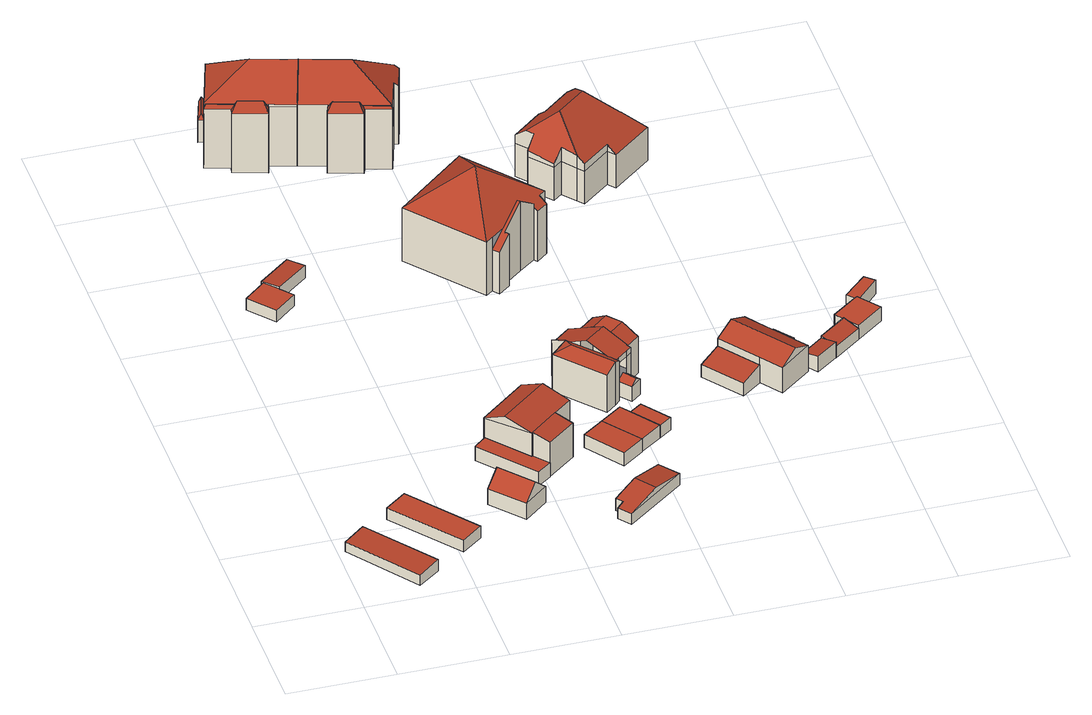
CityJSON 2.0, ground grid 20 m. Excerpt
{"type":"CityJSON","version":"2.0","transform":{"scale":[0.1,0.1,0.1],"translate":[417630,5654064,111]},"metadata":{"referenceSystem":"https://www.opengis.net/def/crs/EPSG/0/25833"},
"CityObjects":{
"building1":{"type":"Building","attributes":{"Dachtyp_tdc":"tdcPolyFlatRoof","Gemeindeschluessel":14612000,"Dachneigung":3.38,"QualitaetDacherkennung":77,"Geometrietyp2DReferenz":"3000","measuredHeight":2.49,"function":"31001_2463","roofType":"2100"},"geometry":[{"type":"Solid","lod":"2","boundaries":[[[[0,1,2,3]],[[1,4,5,2]],[[4,6,7,5]],[[6,0,3,7]],[[6,4,1,0]],[[3,2,5,7]]]],"semantics":{"surfaces":[{"type":"WallSurface"},{"type":"RoofSurface"},{"type":"GroundSurface"}],"values":[[0,0,0,0,1,2]]}}]},
"building2":{"type":"Building","attributes":{"Dachtyp_tdc":"tdcPolyFlatRoof","Gemeindeschluessel":14612000,"Dachneigung":0,"QualitaetDacherkennung":87,"Geometrietyp2DReferenz":"3000","measuredHeight":2.52,"function":"31001_2463","roofType":"1000"},"geometry":[{"type":"Solid","lod":"2","boundaries":[[[[8,9,10,11]],[[9,12,13,10]],[[12,14,15,13]],[[14,8,11,15]],[[14,12,9,8]],[[11,10,13,15]]]],"semantics":{"surfaces":[{"type":"WallSurface"},{"type":"RoofSurface"},{"type":"GroundSurface"}],"values":[[0,0,0,0,1,2]]}}]},
"building3":{"type":"Building","attributes":{"Dachtyp_tdc":"tdcPolyFlatRoof","Gemeindeschluessel":14612000,"Dachneigung":0,"QualitaetDacherkennung":75,"Geometrietyp2DReferenz":"3000","measuredHeight":2.41,"function":"31001_9998","roofType":"1000"},"geometry":[{"type":"Solid","lod":"2","boundaries":[[[[16,17,18,19]],[[17,20,21,18]],[[20,22,23,21]],[[20,17,16,24,22]],[[23,25,19,18,21]],[[22,24,25,23]],[[24,16,19,25]]]],"semantics":{"surfaces":[{"type":"WallSurface"},{"type":"RoofSurface"},{"type":"GroundSurface"}],"values":[[0,0,0,1,2,0,0]]}}]},
"building4":{"type":"Building","attributes":{"Dachtyp_tdc":"tdcPolyFlatRoof","Gemeindeschluessel":14612000,"Dachneigung":3.96,"QualitaetDacherkennung":80,"Geometrietyp2DReferenz":"3000","measuredHeight":2.7,"function":"31001_9998","roofType":"2100"},"geometry":[{"type":"Solid","lod":"2","boundaries":[[[[26,27,28,29]],[[27,30,31,28]],[[30,32,33,31]],[[32,34,35,33]],[[34,26,29,35]],[[34,32,30,27,26]],[[29,28,31,33,35]]]],"semantics":{"surfaces":[{"type":"WallSurface"},{"type":"RoofSurface"},{"type":"GroundSurface"}],"values":[[0,0,0,0,0,1,2]]}}]},
"building5":{"type":"Building","attributes":{"Dachtyp_tdc":"tdcGableRoof","Gemeindeschluessel":14612000,"Dachneigung":43.44,"QualitaetDacherkennung":69,"Geometrietyp2DReferenz":"3000","measuredHeight":6.23,"function":"31001_9998","roofType":"3100"},"geometry":[{"type":"Solid","lod":"2","boundaries":[[[[36,37,38,39]],[[37,40,41,38]],[[40,42,43,41]],[[42,36,39,43]],[[40,37,44]],[[36,42,45]],[[37,36,45,44]],[[42,40,44,45]],[[39,38,41,43]]]],"semantics":{"surfaces":[{"type":"WallSurface"},{"type":"RoofSurface"},{"type":"GroundSurface"}],"values":[[0,0,0,0,0,0,1,1,2]]}}]},
"building6":{"type":"Building","attributes":{"Dachtyp_tdc":"tdcPolyFlatRoof","Gemeindeschluessel":14612000,"Dachneigung":0,"QualitaetDacherkennung":0,"Geometrietyp2DReferenz":"3000","BezugspunktDach":"2000","measuredHeight":3,"function":"31001_9998"},"geometry":[{"type":"MultiSurface","lod":"2","boundaries":[[[46,47,48,49,50,51]],[[51,50,52,53]],[[50,49,54,52]],[[49,48,55,54]],[[48,47,56,55]],[[47,46,57,56]],[[46,51,53,57]],[[53,52,54,55,56,57]]],"semantics":{"surfaces":[{"type":"RoofSurface"},{"type":"WallSurface"},{"type":"GroundSurface"}],"values":[0,1,1,1,1,1,1,2]}}]},
"building7":{"type":"Building","attributes":{"Gemeindeschluessel":14612000,"Geometrietyp2DReferenz":"3000","function":"31001_9998","roofType":"9999"},"children":["building7-1","building7-2"]},
"building7-1":{"type":"BuildingPart","attributes":{"Dachtyp_tdc":"tdcGableRoof","Dachneigung":13.46,"QualitaetDacherkennung":62,"Geometrietyp2DReferenz":"3000","measuredHeight":9.12,"roofType":"3100"},"parents":["building7"],"geometry":[{"type":"MultiSurface","lod":"2","boundaries":[[[58,59,60,61]],[[59,62,63,60]],[[64,65,66,67]],[[65,68,69,66]],[[68,70,71,69]],[[70,58,61,71]],[[58,70,72,73,74]],[[65,64,62,59,74,73]],[[68,72,70]],[[65,73,72,68]],[[58,74,59]],[[61,60,63,67,66,69,71]]],"semantics":{"surfaces":[{"type":"WallSurface"},{"type":"RoofSurface"},{"type":"GroundSurface"}],"values":[0,0,0,0,0,0,1,1,0,0,0,2]}}]},
"building7-2":{"type":"BuildingPart","attributes":{"Dachtyp_tdc":"tdcPolyFlatRoof","Dachneigung":9.99,"QualitaetDacherkennung":73,"Geometrietyp2DReferenz":"3000","measuredHeight":7.89,"roofType":"2100"},"parents":["building7"],"geometry":[{"type":"MultiSurface","lod":"2","boundaries":[[[75,76,77,63,62]],[[76,78,79,77]],[[78,80,64,67,79]],[[80,78,76,75]],[[63,77,79,67]]],"semantics":{"surfaces":[{"type":"WallSurface"},{"type":"RoofSurface"},{"type":"GroundSurface"}],"values":[0,0,0,1,2]}}]},
"building8":{"type":"Building","attributes":{"Gemeindeschluessel":14612000,"Geometrietyp2DReferenz":"3000","function":"31001_9998","roofType":"9999"},"children":["building8-1","building8-2","building8-3"]},
"building8-1":{"type":"BuildingPart","attributes":{"Dachtyp_tdc":"tdcHipAndGableRoof","Dachneigung":43.08,"QualitaetDacherkennung":41,"Geometrietyp2DReferenz":"3000","measuredHeight":18.47,"roofType":"5000"},"parents":["building8"],"geometry":[{"type":"MultiSurface","lod":"2","boundaries":[[[81,82,83,84,85,86]],[[87,88,89,90,91]],[[88,92,93,89]],[[92,94,95,96,93]],[[87,97,98,99]],[[100,101,102,99,98]],[[87,99,102,88]],[[92,101,100,94]],[[88,102,101,92]],[[94,100,98,81]],[[81,98,97,82]],[[82,97,87]],[[96,85,84,90,89,93]]],"semantics":{"surfaces":[{"type":"WallSurface"},{"type":"RoofSurface"},{"type":"GroundSurface"}],"values":[0,0,0,0,1,1,1,0,0,0,0,0,2]}}]},
"building8-2":{"type":"BuildingPart","attributes":{"Dachtyp_tdc":"tdcFreeFormRoof","Dachneigung":58.89,"QualitaetDacherkennung":40,"Geometrietyp2DReferenz":"3000","measuredHeight":5.58,"roofType":"5000"},"parents":["building8"],"geometry":[{"type":"MultiSurface","lod":"2","boundaries":[[[83,103,104,84]],[[103,105,106,104]],[[105,91,90,106]],[[107,91,105]],[[108,107,105,103]],[[108,103,83]],[[107,108,83,91]],[[84,104,106,90]]],"semantics":{"surfaces":[{"type":"WallSurface"},{"type":"RoofSurface"},{"type":"GroundSurface"}],"values":[0,0,0,0,1,1,1,2]}}]},
"building8-3":{"type":"BuildingPart","attributes":{"Dachtyp_tdc":"tdcFreeFormRoof","Dachneigung":63.99,"QualitaetDacherkennung":26,"Geometrietyp2DReferenz":"3000","measuredHeight":14.49,"roofType":"5000"},"parents":["building8"],"geometry":[{"type":"MultiSurface","lod":"2","boundaries":[[[109,110,111,112]],[[110,113,114,111]],[[113,115,116,114]],[[115,86,85,116]],[[95,109,112,96]],[[117,118,119,120,95,86]],[[117,86,115]],[[118,117,115,113]],[[119,118,113,110]],[[120,119,110,109]],[[120,109,95]],[[112,111,114,116,85,96]]],"semantics":{"surfaces":[{"type":"WallSurface"},{"type":"RoofSurface"},{"type":"GroundSurface"}],"values":[0,0,0,0,0,1,1,1,1,1,1,2]}}]},
"building9":{"type":"Building","attributes":{"Dachtyp_tdc":"tdcFreeFormRoof","Gemeindeschluessel":14612000,"Dachneigung":10,"QualitaetDacherkennung":75,"Geometrietyp2DReferenz":"3000","measuredHeight":3.65,"function":"31001_9998","roofType":"5000"},"geometry":[{"type":"Solid","lod":"2","boundaries":[[[[121,122,123,124]],[[122,125,126,123]],[[125,127,128,126]],[[127,129,130,128]],[[129,131,132,130]],[[131,121,124,132]],[[129,133,134,122,121,131]],[[133,127,125,134]],[[125,122,134]],[[129,127,133]],[[124,123,126,128,130,132]]]],"semantics":{"surfaces":[{"type":"WallSurface"},{"type":"RoofSurface"},{"type":"GroundSurface"}],"values":[[0,0,0,0,0,0,1,1,0,0,2]]}}]},
"building10":{"type":"Building","attributes":{"Dachtyp_tdc":"tdcPolyFlatRoof","Gemeindeschluessel":14612000,"Dachneigung":0,"QualitaetDacherkennung":84,"Geometrietyp2DReferenz":"3000","measuredHeight":2.83,"function":"31001_9998","roofType":"1000"},"geometry":[{"type":"Solid","lod":"2","boundaries":[[[[135,136,137,138]],[[136,139,140,137]],[[139,141,142,140]],[[141,135,138,142]],[[141,139,136,135]],[[138,137,140,142]]]],"semantics":{"surfaces":[{"type":"WallSurface"},{"type":"RoofSurface"},{"type":"GroundSurface"}],"values":[[0,0,0,0,1,2]]}}]},
"building11":{"type":"Building","attributes":{"Dachtyp_tdc":"tdcPolyFlatRoof","Gemeindeschluessel":14612000,"Dachneigung":0,"QualitaetDacherkennung":83,"Geometrietyp2DReferenz":"3000","measuredHeight":2.71,"function":"31001_9998","roofType":"1000"},"geometry":[{"type":"Solid","lod":"2","boundaries":[[[[136,143,144,145]],[[143,146,147,144]],[[146,148,149,147]],[[148,139,150,149]],[[139,136,145,150]],[[139,148,146,143,136]],[[145,144,147,149,150]]]],"semantics":{"surfaces":[{"type":"WallSurface"},{"type":"RoofSurface"},{"type":"GroundSurface"}],"values":[[0,0,0,0,0,1,2]]}}]},
"building12":{"type":"Building","attributes":{"Gemeindeschluessel":14612000,"Geometrietyp2DReferenz":"3000","function":"31001_9998","roofType":"9999"},"children":["building12-1","building12-2","building12-3","building12-4"]},
"building12-1":{"type":"BuildingPart","attributes":{"Dachtyp_tdc":"tdcCutGableRoof","Dachneigung":28.41,"QualitaetDacherkennung":45,"Geometrietyp2DReferenz":"3000","measuredHeight":9.61,"roofType":"9999"},"parents":["building12"],"geometry":[{"type":"MultiSurface","lod":"2","boundaries":[[[151,152,153,154,155]],[[152,156,157,153]],[[156,158,159,160,157]],[[152,151,161,162,163]],[[156,152,163,164]],[[158,156,164,165]],[[164,163,162,166,165]],[[154,153,157,160]]],"semantics":{"surfaces":[{"type":"WallSurface"},{"type":"RoofSurface"},{"type":"GroundSurface"}],"values":[0,0,0,1,0,1,1,2]}}]},
"building12-2":{"type":"BuildingPart","attributes":{"Dachtyp_tdc":"tdcGableRoof","Dachneigung":25.69,"QualitaetDacherkennung":69,"Geometrietyp2DReferenz":"3000","measuredHeight":10.28,"roofType":"3100"},"parents":["building12"],"geometry":[{"type":"MultiSurface","lod":"2","boundaries":[[[167,168,169,170]],[[170,169,171,172]],[[172,171,173,174]],[[175,151,155]],[[176,175,155]],[[177,154,160,178,179,180,181,182,183,184,185]],[[176,155,154,177]],[[159,186,178,160]],[[186,167,179,178]],[[167,170,187,180,179]],[[172,174,182,181,188]],[[174,189,183,182]],[[190,176,177,185]],[[190,191,192,193,194,166,161,175,176]],[[173,171,169,168,195,196,194,193,197,198]],[[174,173,198,189]],[[159,158,196,195,186]],[[186,195,168,167]]],"semantics":{"surfaces":[{"type":"WallSurface"},{"type":"GroundSurface"},{"type":"RoofSurface"}],"values":[0,0,0,0,0,1,0,0,0,0,0,0,0,2,2,0,0,0]}}]},
"building12-3":{"type":"BuildingPart","attributes":{"Dachtyp_tdc":"tdcGableRoof","Dachneigung":36.65,"QualitaetDacherkennung":35,"Geometrietyp2DReferenz":"3000","measuredHeight":4.15,"roofType":"3100"},"parents":["building12"],"geometry":[{"type":"MultiSurface","lod":"2","boundaries":[[[187,199,200,180]],[[199,201,202,200]],[[201,188,181,202]],[[201,199,203]],[[199,187,204,203]],[[188,201,203,204]],[[180,200,202,181]]],"semantics":{"surfaces":[{"type":"WallSurface"},{"type":"RoofSurface"},{"type":"GroundSurface"}],"values":[0,0,0,0,1,1,2]}}]},
"building12-4":{"type":"BuildingPart","attributes":{"Dachtyp_tdc":"tdcHipAndGableRoof","Dachneigung":27.8,"QualitaetDacherkennung":43,"Geometrietyp2DReferenz":"3000","measuredHeight":9.21,"roofType":"5000"},"parents":["building12"],"geometry":[{"type":"MultiSurface","lod":"2","boundaries":[[[205,206,207,208]],[[206,209,210,207]],[[209,211,212,210]],[[211,213,214,212]],[[213,215,190,185,214]],[[216,217,182,183,189,198]],[[217,205,208,182]],[[218,215,213,211,219]],[[211,209,206,219]],[[206,205,217,216,197,192,218,219]],[[208,207,210,212,214,185,184,183,182]]],"semantics":{"surfaces":[{"type":"WallSurface"},{"type":"RoofSurface"},{"type":"GroundSurface"}],"values":[0,0,0,0,0,0,0,1,1,1,2]}}]},
"building13":{"type":"Building","attributes":{"Gemeindeschluessel":14612000,"Geometrietyp2DReferenz":"3000","function":"31001_9998","roofType":"9999"},"children":["building13-1","building13-2"]},
"building13-1":{"type":"BuildingPart","attributes":{"Dachtyp_tdc":"tdcHipAndGableRoof","Dachneigung":42.33,"QualitaetDacherkennung":47,"Geometrietyp2DReferenz":"3000","measuredHeight":18.42,"roofType":"5000"},"parents":["building13"],"geometry":[{"type":"MultiSurface","lod":"2","boundaries":[[[220,221,89,222]],[[221,223,224,89]],[[223,225,226,224]],[[225,227,228,226]],[[227,229,230,228]],[[229,231,232,233,230]],[[234,101,93,235,236]],[[101,220,222,93]],[[231,229,227,225,223,237]],[[223,221,220,237]],[[220,101,234,231,237]],[[222,89,224,226,228,230,233,235,93]]],"semantics":{"surfaces":[{"type":"WallSurface"},{"type":"RoofSurface"},{"type":"GroundSurface"}],"values":[0,0,0,0,0,0,0,0,1,1,1,2]}}]},
"building13-2":{"type":"BuildingPart","attributes":{"Dachtyp_tdc":"tdcFreeFormRoof","Dachneigung":62.5,"QualitaetDacherkennung":22,"Geometrietyp2DReferenz":"3000","measuredHeight":14.49,"roofType":"5000"},"parents":["building13"],"geometry":[{"type":"MultiSurface","lod":"2","boundaries":[[[238,239,240,241]],[[239,236,235,240]],[[232,242,243,233]],[[242,244,245,243]],[[244,238,241,245]],[[246,247,244,242]],[[246,242,232]],[[248,249,247,246,232,236]],[[248,236,239]],[[249,248,239,238]],[[247,249,238,244]],[[241,240,235,233,243,245]]],"semantics":{"surfaces":[{"type":"WallSurface"},{"type":"RoofSurface"},{"type":"GroundSurface"}],"values":[0,0,0,0,0,1,1,1,1,1,1,2]}}]},
"building14":{"type":"Building","attributes":{"Dachtyp_tdc":"tdcPolyFlatRoof","Gemeindeschluessel":14612000,"Dachneigung":0,"QualitaetDacherkennung":77,"Geometrietyp2DReferenz":"3000","measuredHeight":2.66,"function":"31001_9998","roofType":"1000"},"geometry":[{"type":"Solid","lod":"2","boundaries":[[[[250,251,252,147]],[[251,253,254,252]],[[253,255,149,254]],[[255,250,147,149]],[[255,253,251,250]],[[147,252,254,149]]]],"semantics":{"surfaces":[{"type":"WallSurface"},{"type":"RoofSurface"},{"type":"GroundSurface"}],"values":[[0,0,0,0,1,2]]}}]},
"building15":{"type":"Building","attributes":{"Gemeindeschluessel":14612000,"Geometrietyp2DReferenz":"3000","function":"31001_9998","roofType":"9999"},"children":["building15-1","building15-2"]},
"building15-1":{"type":"BuildingPart","attributes":{"Dachtyp_tdc":"tdcGableRoof","Dachneigung":38.95,"QualitaetDacherkennung":17,"Geometrietyp2DReferenz":"3000","measuredHeight":14.81,"roofType":"3100"},"parents":["building15"],"geometry":[{"type":"MultiSurface","lod":"2","boundaries":[[[256,257,258,259]],[[257,260,261,258]],[[260,262,263,261]],[[262,264,265,263]],[[266,256,259,267,268]],[[269,270,264,262,260,257,256]],[[256,266,271,269]],[[259,258,261,263,265,272,273,267]]],"semantics":{"surfaces":[{"type":"WallSurface"},{"type":"RoofSurface"},{"type":"GroundSurface"}],"values":[0,0,0,0,0,1,1,2]}}]},
"building15-2":{"type":"BuildingPart","attributes":{"Dachtyp_tdc":"tdcTentRoof","Dachneigung":37.22,"QualitaetDacherkennung":56,"Geometrietyp2DReferenz":"3000","measuredHeight":18.27,"roofType":"3500"},"parents":["building15"],"geometry":[{"type":"MultiSurface","lod":"2","boundaries":[[[274,275,276,277]],[[275,278,279,276]],[[278,280,281,279]],[[280,282,283,281]],[[282,284,285,283]],[[284,286,287,285]],[[286,268,267,287]],[[288,265,264]],[[288,274,277,265]],[[280,278,289]],[[274,288,270,290,291,268,286,284,282,280,289]],[[275,274,289]],[[278,275,289]],[[277,276,279,281,283,285,287,267,273,272,265]]],"semantics":{"surfaces":[{"type":"WallSurface"},{"type":"RoofSurface"},{"type":"GroundSurface"}],"values":[0,0,0,0,0,0,0,0,0,1,1,1,1,2]}}]},
"building16":{"type":"Building","attributes":{"Dachtyp_tdc":"tdcPolyFlatRoof","Gemeindeschluessel":14612000,"Dachneigung":16.25,"QualitaetDacherkennung":73,"Geometrietyp2DReferenz":"3000","measuredHeight":3.9,"function":"31001_9998","roofType":"2100"},"geometry":[{"type":"Solid","lod":"2","boundaries":[[[[292,293,294,295]],[[293,296,297,294]],[[296,298,299,297]],[[298,292,295,299]],[[298,296,293,292]],[[295,294,297,299]]]],"semantics":{"surfaces":[{"type":"WallSurface"},{"type":"RoofSurface"},{"type":"GroundSurface"}],"values":[[0,0,0,0,1,2]]}}]},
"building17":{"type":"Building","attributes":{"Gemeindeschluessel":14612000,"Geometrietyp2DReferenz":"3000","function":"31001_9998","roofType":"9999"},"children":["building17-1","building17-2"]},
"building17-1":{"type":"BuildingPart","attributes":{"Dachtyp_tdc":"tdcGableRoof","Dachneigung":27.29,"QualitaetDacherkennung":72,"Geometrietyp2DReferenz":"3000","measuredHeight":7.25,"roofType":"3100"},"parents":["building17"],"geometry":[{"type":"MultiSurface","lod":"2","boundaries":[[[300,301,302,303,304]],[[301,305,306,302]],[[305,307,308,306]],[[307,309,310,308]],[[309,311,312,310]],[[311,313,314,315,312]],[[300,313,311,316,317,301]],[[307,305,317,316,309]],[[316,311,309]],[[301,317,305]],[[315,303,302,306,308,310,312]]],"semantics":{"surfaces":[{"type":"WallSurface"},{"type":"RoofSurface"},{"type":"GroundSurface"}],"values":[0,0,0,0,0,0,1,1,0,0,2]}}]},
"building17-2":{"type":"BuildingPart","attributes":{"Dachtyp_tdc":"tdcFreeFormRoof","Dachneigung":43.78,"QualitaetDacherkennung":19,"Geometrietyp2DReferenz":"3000","measuredHeight":4.75,"roofType":"5000"},"parents":["building17"],"geometry":[{"type":"MultiSurface","lod":"2","boundaries":[[[314,318,319,315]],[[318,320,321,319]],[[320,304,303,321]],[[322,304,320]],[[323,322,320,318]],[[323,318,314]],[[322,323,314,304]],[[315,319,321,303]]],"semantics":{"surfaces":[{"type":"WallSurface"},{"type":"RoofSurface"},{"type":"GroundSurface"}],"values":[0,0,0,1,1,1,1,2]}}]},
"building18":{"type":"Building","attributes":{"Dachtyp_tdc":"tdcFreeFormRoof","Gemeindeschluessel":14612000,"Dachneigung":38.47,"QualitaetDacherkennung":53,"Geometrietyp2DReferenz":"3000","measuredHeight":14.55,"function":"31001_9998","roofType":"5000"},"geometry":[{"type":"Solid","lod":"2","boundaries":[[[[324,325,326,327]],[[325,328,329,326]],[[328,330,331,329]],[[330,332,333,331]],[[332,334,335,333]],[[334,336,337,335]],[[336,338,339,337]],[[338,340,341,339]],[[340,342,343,341]],[[342,344,345,343]],[[344,346,347,345]],[[346,348,349,347]],[[348,350,351,349]],[[350,352,353,351]],[[352,354,355,353]],[[354,356,357,355]],[[356,358,359,357]],[[358,324,327,359]],[[360,361,362,363,364,365,366]],[[367,368,369,370]],[[340,371,372]],[[373,367,370,362,361,374,375,342,340,372]],[[376,377,378,379,363,362,370,369]],[[356,364,363,379,358]],[[358,379,378,324]],[[324,378,377,325]],[[325,377,376,328]],[[328,376,369,330]],[[342,375,344]],[[344,375,374,346]],[[346,374,361,348]],[[334,373,372,336]],[[332,368,367,373,334]],[[336,372,371,338]],[[338,371,340]],[[330,369,368,332]],[[352,366,365,354]],[[350,360,366,352]],[[354,365,364,356]],[[348,361,360,350]],[[327,326,329,331,333,335,337,339,341,343,345,347,349,351,353,355,357,359]]]],"semantics":{"surfaces":[{"type":"WallSurface"},{"type":"RoofSurface"},{"type":"GroundSurface"}],"values":[[0,0,0,0,0,0,0,0,0,0,0,0,0,0,0,0,0,0,1,1,1,1,1,0,0,0,0,0,0,0,0,0,0,0,0,0,0,0,0,0,2]]}}]},
"building19":{"type":"Building","attributes":{"Dachtyp_tdc":"tdcPolyFlatRoof","Gemeindeschluessel":14612000,"Dachneigung":9.35,"QualitaetDacherkennung":71,"Geometrietyp2DReferenz":"3000","measuredHeight":3.35,"function":"31001_9998","roofType":"2100"},"geometry":[{"type":"Solid","lod":"2","boundaries":[[[[380,381,382,383]],[[381,384,385,382]],[[384,386,387,385]],[[386,380,383,387]],[[386,384,381,380]],[[383,382,385,387]]]],"semantics":{"surfaces":[{"type":"WallSurface"},{"type":"RoofSurface"},{"type":"GroundSurface"}],"values":[[0,0,0,0,1,2]]}}]},
"building20":{"type":"Building","attributes":{"Dachtyp_tdc":"tdcPolyFlatRoof","Gemeindeschluessel":14612000,"Dachneigung":14.96,"QualitaetDacherkennung":66,"Geometrietyp2DReferenz":"3000","measuredHeight":3.3,"function":"31001_9998","roofType":"2100"},"geometry":[{"type":"Solid","lod":"2","boundaries":[[[[388,389,390,391]],[[389,392,393,390]],[[392,394,395,393]],[[394,388,391,395]],[[394,392,389,388]],[[391,390,393,395]]]],"semantics":{"surfaces":[{"type":"WallSurface"},{"type":"RoofSurface"},{"type":"GroundSurface"}],"values":[[0,0,0,0,1,2]]}}]},
"building21":{"type":"Building","attributes":{"Dachtyp_tdc":"tdcPolyFlatRoof","Gemeindeschluessel":14612000,"Dachneigung":0,"QualitaetDacherkennung":0,"Geometrietyp2DReferenz":"3000","BezugspunktDach":"2000","measuredHeight":3,"function":"31001_9998"},"geometry":[{"type":"MultiSurface","lod":"2","boundaries":[[[396,397,398,399,400,401,402]],[[402,401,403,404]],[[401,400,405,403]],[[400,399,406,405]],[[399,398,407,406]],[[398,397,395,407]],[[397,396,393,395]],[[396,402,404,393]],[[404,403,405,406,407,395,393]]],"semantics":{"surfaces":[{"type":"RoofSurface"},{"type":"WallSurface"},{"type":"GroundSurface"}],"values":[0,1,1,1,1,1,1,1,2]}}]},
"building22":{"type":"Building","attributes":{"Dachtyp_tdc":"tdcPolyFlatRoof","Gemeindeschluessel":14612000,"Dachneigung":0,"QualitaetDacherkennung":59,"Geometrietyp2DReferenz":"3000","measuredHeight":3,"function":"31001_9998","roofType":"1000"},"geometry":[{"type":"Solid","lod":"2","boundaries":[[[[400,401,403,405]],[[401,408,409,403]],[[408,410,411,409]],[[410,412,413,411]],[[412,399,406,413]],[[399,400,405,406]],[[399,412,410,408,401,400]],[[405,403,409,411,413,406]]]],"semantics":{"surfaces":[{"type":"WallSurface"},{"type":"RoofSurface"},{"type":"GroundSurface"}],"values":[[0,0,0,0,0,0,1,2]]}}]}
},
"vertices":[
[142,35,54],[101,4,51],[101,4,30],[142,35,30],[5,133,51],[5,133,30],[45,163,54],[45,163,30],
[140,235,53],[239,108,53],[239,108,28],[140,235,28],[200,77,53],[200,77,28],[100,204,53],[100,204,28],
[105,871,43],[124,848,43],[124,848,19],[105,871,19],[82,813,43],[82,813,19],[42,861,43],[42,861,19],[83,896,43],[83,896,19],
[83,896,45],[80,899,44],[80,899,20],[83,896,20],[140,948,44],[140,948,20],[164,919,47],[164,919,20],[105,871,47],[105,871,20],
[337,162,42],[285,222,42],[285,222,8],[337,162,8],[330,261,42],[330,261,8],[382,200,42],[382,200,8],[307,241,70],[359,181,70],
[300,349,39],[384,248,39],[410,267,39],[387,295,39],[385,293,39],[323,368,39],[385,293,9],[323,368,9],[387,295,9],[410,267,9],[384,248,9],[300,349,9],
[410,443,80],[474,366,88],[474,366,10],[410,443,10],[440,338,88],[440,338,10],[387,295,88],[385,293,88],[385,293,10],[387,295,10],[323,368,80],[323,368,10],[321,370,80],[321,370,10],[323,368,81],[349,336,101],[438,409,101],
[440,338,89],[463,310,82],[463,310,10],[410,267,82],[410,267,10],[387,295,89],
[86,1269,154],[106,1331,154],[106,1331,75],[106,1331,28],[86,1269,28],[86,1269,153],[122,1383,154],[275,1335,154],[275,1335,28],[122,1383,28],[122,1383,75],[239,1221,154],[239,1221,28],[192,1235,154],[192,1235,153],[192,1235,28],[106,1331,157],[86,1269,159],[176,1300,213],[192,1235,159],[239,1221,159],[256,1275,213],
[94,1334,75],[94,1334,28],[111,1386,75],[111,1386,28],[116,1385,84],[102,1338,84],
[186,1216,153],[126,1235,153],[126,1235,28],[186,1216,28],[129,1247,153],[129,1247,28],[84,1261,153],[84,1261,28],[89,1264,161],[135,1249,161],[138,1242,173],[180,1229,173],
[501,133,33],[491,145,33],[491,145,7],[501,133,7],[589,221,31],[589,221,7],[617,185,31],[617,185,7],[506,99,30],[506,99,7],[488,122,30],[488,122,7],[562,142,44],[534,178,44],
[490,334,35],[530,363,35],[530,363,7],[490,334,7],[582,294,35],[582,294,7],[541,264,35],[541,264,7],
[571,393,35],[571,393,8],[530,363,8],[584,375,35],[584,375,8],[622,323,35],[622,323,8],[582,294,8],
[549,557,90],[578,581,90],[578,581,10],[549,557,10],[549,557,79],[638,509,88],[638,509,10],[611,486,88],[611,486,79],[611,486,10],[558,546,98],[567,536,105],[596,560,105],[617,534,106],[589,510,106],[568,535,105],
[616,480,79],[616,480,90],[606,472,90],[606,472,79],[587,456,90],[587,456,79],[578,448,90],[578,448,79],[549,557,91],[533,576,79],[533,576,10],[610,485,10],[616,480,10],[606,472,10],[587,456,10],[578,448,10],[577,448,10],[512,523,10],[494,544,10],[610,485,79],[606,472,43],[587,456,41],[577,448,79],[494,544,79],[512,523,92],[518,516,97],[541,491,113],[579,522,113],[610,485,93],[611,486,93],[567,460,97],[577,448,90],
[624,450,43],[624,450,10],[605,434,41],[605,434,10],[615,443,51],[598,465,51],
[584,441,96],[575,432,102],[575,432,10],[584,441,10],[555,416,89],[555,416,10],[482,500,89],[482,500,10],[511,522,96],[511,522,10],[494,544,86],[577,448,96],[578,448,96],[512,523,97],[516,500,102],
[257,1277,212],[275,1335,157],[257,1277,28],[431,1286,157],[431,1286,28],[439,1283,150],[439,1283,28],[423,1233,151],[423,1233,28],[415,1235,158],[415,1235,28],[395,1172,159],[395,1172,155],[395,1172,28],[288,1205,159],[288,1205,28],[288,1205,155],[345,1250,212],
[343,1168,155],[282,1187,155],[282,1187,28],[343,1168,28],[393,1166,155],[393,1166,28],[347,1180,155],[347,1180,28],[391,1170,160],[345,1184,160],[294,1194,173],[337,1180,173],
[584,375,34],[608,392,34],[608,392,8],[646,340,34],[646,340,8],[622,323,34],
[525,841,163],[490,812,126],[490,812,15],[525,841,15],[495,805,126],[495,805,15],[473,788,103],[473,788,15],[463,799,103],[463,799,15],[556,865,134],[556,865,15],[556,865,127],[521,846,163],[489,820,130],[551,870,134],[521,846,15],[551,870,15],
[450,789,128],[339,926,128],[339,926,15],[450,789,15],[473,1035,133],[473,1035,15],[585,897,133],[585,897,15],[573,887,133],[573,887,15],[582,876,121],[582,876,15],[561,859,121],[561,859,15],[463,799,129],[466,915,198],[521,846,131],[551,870,132],
[830,424,48],[793,397,35],[793,397,9],[830,424,9],[739,470,35],[739,470,9],[776,497,48],[776,497,9],
[891,468,66],[918,431,66],[918,431,11],[891,468,11],[891,468,48],[859,384,64],[859,384,11],[830,424,64],[830,424,11],[776,497,64],[776,497,11],[837,541,66],[837,541,11],[864,504,66],[864,504,48],[864,504,11],[807,519,83],[889,408,83],
[881,517,48],[881,517,11],[908,481,48],[908,481,11],[893,483,58],[879,502,58],
[650,1154,82],[658,1144,82],[658,1144,12],[650,1154,12],[710,1187,82],[710,1187,12],[721,1175,82],[721,1175,12],[744,1146,82],[744,1146,12],[780,1102,82],[780,1102,12],[781,1103,82],[781,1103,12],[800,1118,82],[800,1118,12],[825,1088,82],[825,1088,12],[751,1027,82],[751,1027,12],[739,1041,82],[739,1041,12],[686,998,82],[686,998,12],[676,1010,82],[676,1010,12],[655,1036,82],[655,1036,12],[639,1023,82],[639,1023,12],[604,1065,82],[604,1065,12],[619,1078,82],[619,1078,12],[594,1108,82],[594,1108,12],[655,1036,113],[676,1010,109],[665,1079,157],[609,1090,120],[619,1078,118],[604,1065,96],[639,1023,90],[780,1103,114],[744,1146,121],[721,1175,125],[719,1123,157],[800,1118,87],[781,1103,114],[780,1102,114],[686,998,97],[739,1041,97],[710,1187,111],[658,1144,111],[650,1154,100],[594,1108,100],
[956,481,39],[975,456,44],[975,456,11],[956,481,11],[934,424,44],[934,424,11],[915,449,39],[915,449,11],
[975,456,34],[956,481,43],[956,481,10],[975,456,10],[1008,520,43],[1008,520,10],[1027,495,34],[1027,495,10],
[1008,520,40],[1027,495,40],[1079,535,40],[1052,570,40],[1048,576,40],[1043,573,40],[996,537,40],[1043,573,10],[996,537,10],[1048,576,10],[1052,570,10],[1079,535,10],
[1031,586,40],[1031,586,10],[1075,628,40],[1075,628,10],[1092,612,40],[1092,612,10]
]}
